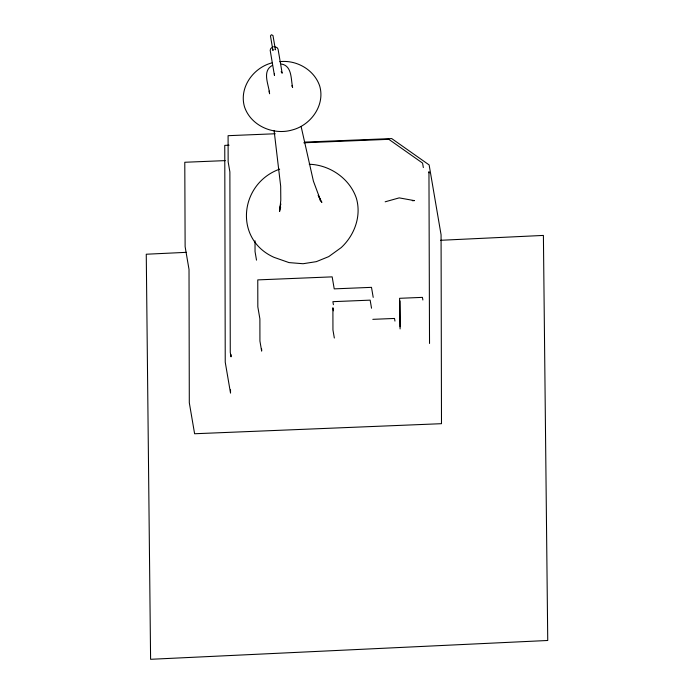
<?xml version="1.0" encoding="UTF-8"?>
<svg xmlns="http://www.w3.org/2000/svg" width="694" height="694" viewBox="0 0 694 694"><rect width="100%" height="100%" fill="white"/><g stroke="black" fill="none" stroke-linecap="round" stroke-linejoin="round"><path stroke-width="1.04" d="M274.442 73.547L274.442 75.368L270.183 50.324L270.712 48.537L273.141 46.793M273.072 49.647L272.95 50.506L270.452 35.88L271.397 34.752L272.968 35.489L275.423 49.821L275.084 49.326M280.68 207.289L279.916 208.946L280.723 203.767L279.613 211.41L280.792 200.219L280.68 186.218L274.121 130.706M272.317 65.436C261.595 71.248 268.968 84.937 269.567 93.768L269.151 91.061M271.918 62.894C253.345 67.656 238.875 87.557 244.479 106.781C250.855 125.9 273.453 135.512 292.278 129.952C310.895 125.18 325.321 105.176 319.682 85.952C314.191 69.704 296.503 59.693 279.777 61.662M279.656 169.128C239.656 183.468 233.392 239.152 274.035 257.344L288.999 262.592L303.052 263.729L316.343 261.647L328.722 256.615L341.188 247.611C354.539 235.223 361.6 216.06 356.369 198.224C349.698 178.471 329.832 164.877 309.238 164.244M385.161 201.807L399.206 197.877L414.379 200.618L412.297 200.705M186.296 252.338L146.261 254.23L150.598 659.3L547.74 640.484L543.402 235.422L440.595 240.289M275.24 133.76L228.092 135.686L228.144 161.806L229.879 171.921L230.269 352.37L231.033 356.82L231.033 354.651M229.072 145.193L224.761 145.376L225.238 362.173L230.521 393.082L230.521 389.837M304.458 142.123L391.694 138.566L429.135 164.938L441.072 234.78L441.488 423.687L194.606 433.75L189.306 402.754L189.02 269.454L185.125 246.665L184.786 162.266L225.229 160.618M303.807 142.791L388.814 139.321L422.577 163.099L423.34 167.549M372.808 319.335L394.513 318.451L394.955 321.079M274.173 46.637L277.01 47.556L278.051 49.092L282.18 73.226L281.139 71.69M281.374 64.013C292.261 65.878 290.795 79.316 292.616 87.383L291.818 85.726M320.064 200.34L321.886 202.362L318.216 195.326L320.255 199.56L313.393 181.091L301.118 126.473M429.152 172.91L428.953 171.704L429.525 343.469M422.88 299.999L422.429 297.37L399.588 298.307L400.091 328.93M373.207 297.379L371.49 287.351L334.222 288.869L332.166 276.863L257.769 279.89L257.83 306.869L259.886 318.876L259.929 341.058L261.647 351.095L261.638 348.952M371.533 308.223L370.154 300.146L332.886 301.664L333.406 304.692M333.415 310.799L332.903 307.772L332.947 329.954L334.334 338.03M256.511 260.146L255.045 251.592L255.019 240.827M400.03 300.927L400.091 326.779"/></g></svg>
